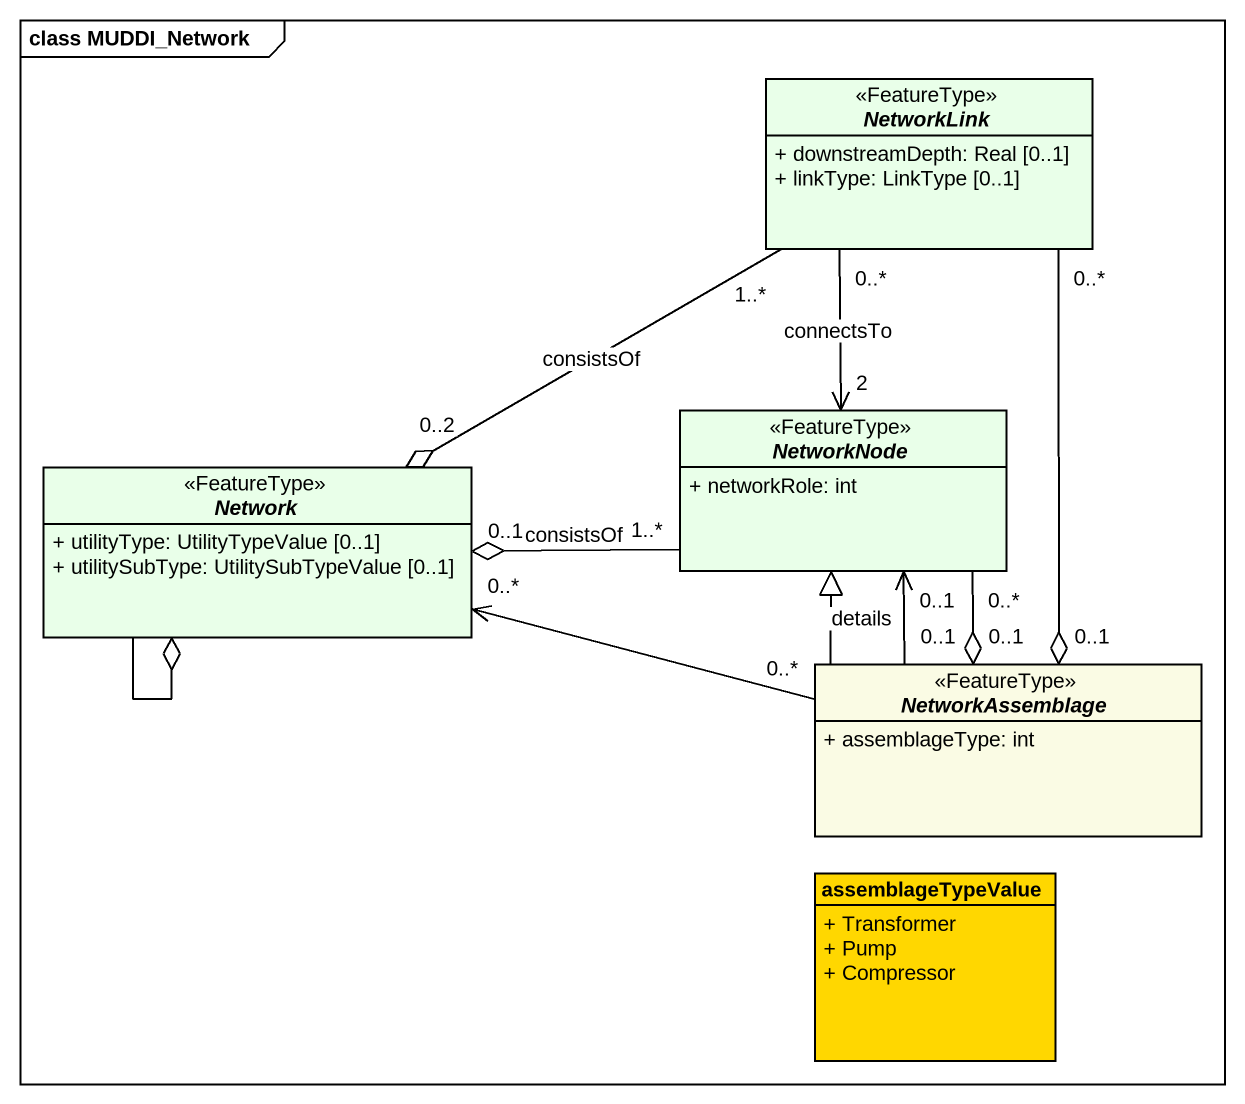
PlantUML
@startuml
mainframe class MUDDI_Network
hide circle
hide empty members
skinparam classAttributeIconSize 0
abstract class NetworkLink <<FeatureType>> #E9FFE9 {
  + downstreamDepth: Real [0..1]
  + linkType: LinkType [0..1]
}
abstract class NetworkNode <<FeatureType>> #E9FFE9 {
  + networkRole: int
}
abstract class "Network" as Network_ <<FeatureType>> #E9FFE9 {
  + utilityType: UtilityTypeValue [0..1]
  + utilitySubType: UtilitySubTypeValue [0..1]
}
abstract class NetworkAssemblage <<FeatureType>> #FAFBE4 {
  + assemblageType: int
}
class assemblageTypeValue #FFD700 {
  + Transformer
  + Pump
  + Compressor
}
NetworkLink "0..*" --> "2" NetworkNode : connectsTo
NetworkLink "1..*" -left-o "0..2" Network_ : consistsOf
NetworkLink "0..*" --o "0..1" NetworkAssemblage
NetworkNode "1..*" -left-o "0..1" Network_ : consistsOf
NetworkNode "0..*" --o "0..1" NetworkAssemblage
Network_ --o Network_
NetworkAssemblage -up-|> NetworkNode
NetworkAssemblage "0..1" -up-> "0..1" NetworkNode : details
NetworkAssemblage "0..*" -left-> "0..*" Network_
@enduml
